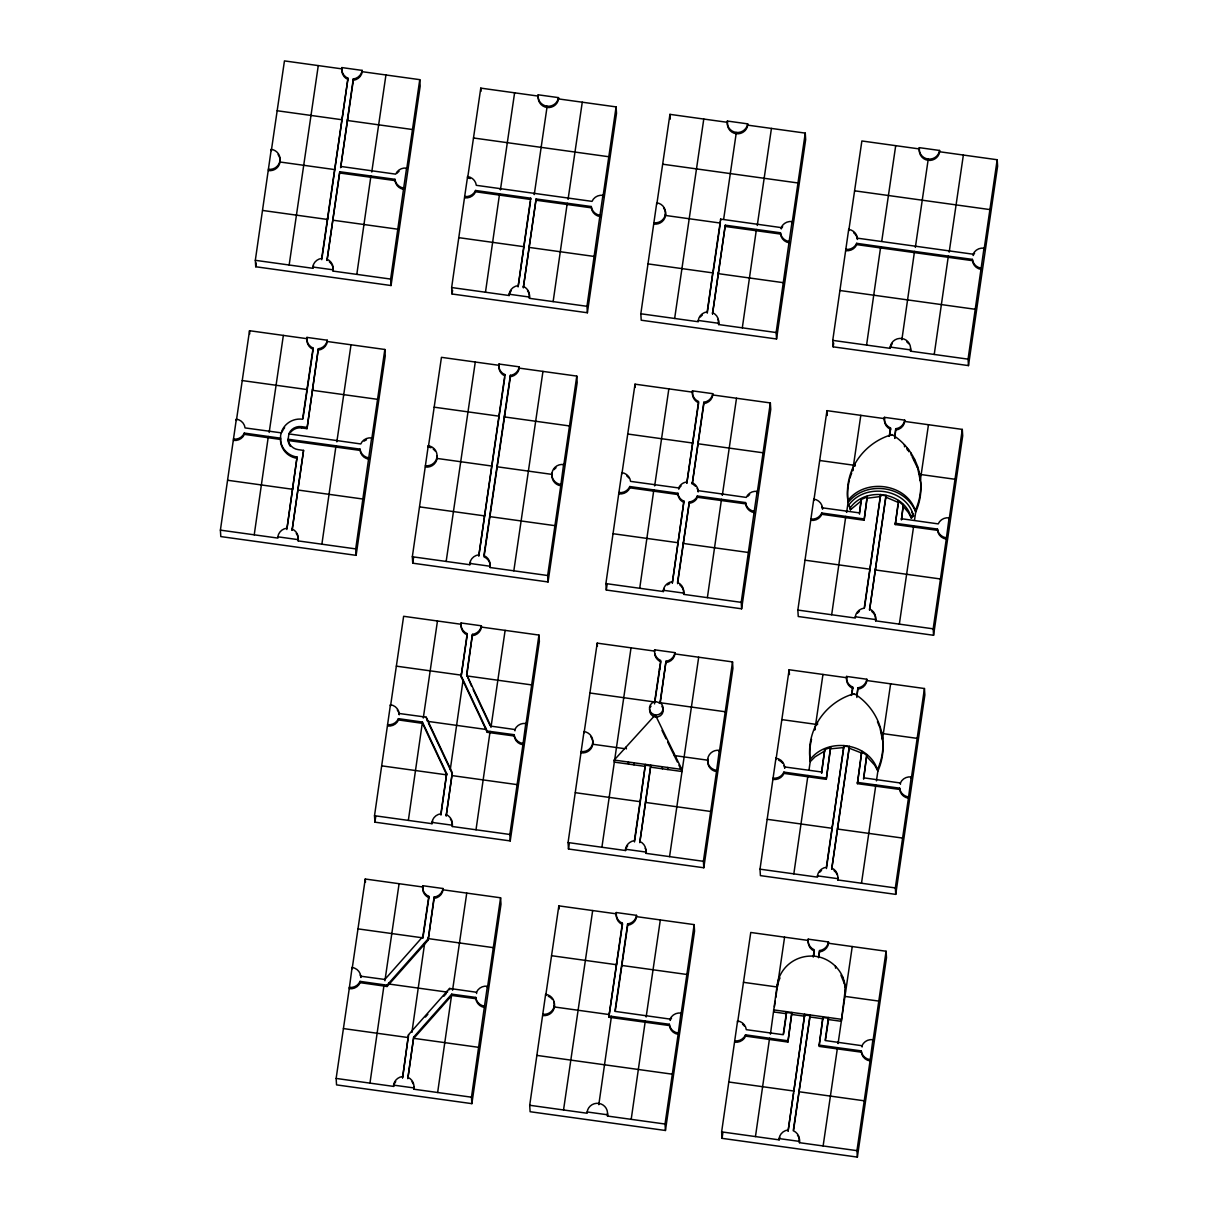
<?xml version="1.0" encoding="UTF-8"?>
<svg xmlns="http://www.w3.org/2000/svg" width="1218" height="1218" viewBox="0 0 1218 1218"><rect width="100%" height="100%" fill="white"/><g stroke="black" fill="none" stroke-linecap="round" stroke-linejoin="round"><path stroke-width="1.5" d="M281.343 432.862L245.062 427.914A10.246 10.064 -3.6 0 0 236.338 419.159L220.397 530.135L220.808 536.575L356.128 555.347L355.717 548.892L368.749 457.861A10.246 10.064 -3.6 0 1 360.026 449.122L288.087 439.226L288.164 440.84A11.83 11.617 -3.6 0 0 290.447 446.412M491.767 464.758L491.844 466.037L437.049 458.44L436.957 457.161A10.246 10.064 -3.6 0 0 428.264 445.773L412.339 556.748L412.735 563.188L548.054 581.96L547.658 575.505L490.138 567.527A10.246 10.064 -3.6 0 0 484.033 556.854L510.433 376.59L511.743 376.438A10.246 10.064 -3.6 0 0 519.264 368.125L519.188 366.831L498.969 364.03L498.893 367.486A10.246 10.064 -3.6 0 0 503.171 374.931L505.013 375.86L504.937 374.565L503.095 373.637A10.246 10.064 -3.6 0 1 498.817 366.207M828.347 1017.472L828.468 1019.542L841.333 1021.323L845.185 989.96L844.972 996.4L878.802 1001.089M814.385 951.121A10.246 10.064 -3.6 0 1 808.265 940.448L808.189 939.154L828.484 941.971A10.246 10.064 -3.6 0 1 819.562 950.558L818.587 957.729L818.542 956.952M818.922 957.226L819.562 950.558M659.029 702.847L659.928 703.365L666.002 661.222A10.246 10.064 -3.6 0 0 674.924 652.635L654.629 649.818L654.705 651.112L597.201 643.134L584.092 732.871L584.016 731.576A10.246 10.064 -3.6 0 1 592.709 742.965L592.785 744.244L624.712 748.674M725.243 711.754L660.278 702.74L666.002 661.222M856.787 696.209L857.929 687.835A10.246 10.064 -3.6 0 0 866.851 679.248L846.556 676.432L846.647 677.726A10.246 10.064 -3.6 0 0 852.752 688.398L851.717 695.067M856.863 697.488L857.929 687.835M895.763 428.736L894.712 438.389L895.763 428.736A10.246 10.064 -3.6 0 0 904.7 420.149L884.405 417.332L884.481 418.627A10.246 10.064 -3.6 0 0 890.602 429.299L889.551 435.968M362.172 70.4A10.246 10.064 -3.6 0 1 353.25 78.987L340.644 167.703L353.327 80.281A10.246 10.064 -3.6 0 0 362.264 71.695L362.172 70.4L341.877 67.584A10.246 10.064 -3.6 0 0 347.998 78.257L321.689 258.414A10.246 10.064 -3.6 0 0 312.752 267.001L312.828 268.295L255.323 260.317L271.264 149.342A10.246 10.064 -3.6 0 1 279.957 160.73L280.033 162.009L334.843 169.607L334.752 168.328M321.765 259.708L347.998 78.257M286.839 529.51L297.07 457.039A19.442 19.092 -3.6 0 1 280.536 440.459M287.098 527.683L297.07 457.039M290.615 432.268A11.83 11.617 -3.6 0 1 301.592 427.929L307.012 428.675L318.324 348.805A10.246 10.064 -3.6 0 0 327.246 340.218L306.951 337.401L307.027 338.695A10.246 10.064 -3.6 0 0 313.148 349.368L302.947 418.703M318.324 348.805L307.012 428.675M408.532 1034.721L402.579 1077.823L408.532 1034.721L449.564 988.437L476.512 992.259A10.246 10.064 -3.6 0 1 487.398 986.23L487.489 987.524L500.583 897.788L443.078 889.81A10.246 10.064 -3.6 0 1 434.141 898.397L428.127 940.205L387.096 986.489L360.132 982.667A10.246 10.064 -3.6 0 1 349.246 988.696L336.138 1078.432L336.549 1084.888L471.868 1103.645L500.994 904.228L500.583 897.788M387.537 724.68A10.246 10.064 -3.6 0 0 398.423 718.65L422.433 722.061L446.671 773.567L440.87 813.807A10.246 10.064 -3.6 0 0 431.948 822.394L432.025 823.688L374.52 815.71L390.445 704.735A10.246 10.064 -3.6 0 1 399.169 713.489L426.148 717.158L452.304 772.745L446.199 815.832L452.304 772.745M440.946 815.101L446.671 773.567M504.754 377.687L478.765 556.124L504.937 374.565M530.515 201.305L518.092 286.93L530.698 198.199L475.553 190.48A10.246 10.064 -3.6 0 1 464.667 196.509L451.65 287.539L452.061 293.995L587.38 312.752L616.506 113.335L616.095 106.895L558.575 98.917A10.246 10.064 -3.6 0 1 546.973 107.473L534.26 194.56L534.184 193.266M428.127 940.205L434.065 897.103A10.246 10.064 -3.6 0 0 443.002 888.516L422.692 885.699L422.783 886.993A10.246 10.064 -3.6 0 0 428.888 897.666L422.935 937.875L357.985 928.877M471.564 686.206L466.646 674.62L472.432 634.38A10.246 10.064 -3.6 0 0 481.369 625.793L461.059 622.977L461.15 624.271A10.246 10.064 -3.6 0 0 467.255 634.943L467.179 633.649A10.246 10.064 -3.6 0 1 461.059 622.977M472.432 634.38L466.722 675.914L531.672 684.912M723.69 218.966L736.144 133.706A10.246 10.064 -3.6 0 0 747.745 125.15L805.265 133.112L792.157 222.848L792.081 221.569A10.246 10.064 -3.6 0 0 781.195 227.599L720.645 219.118L707.171 311.869A10.246 10.064 -3.6 0 0 698.249 320.456L698.325 321.75L640.82 313.772L656.761 202.797A10.246 10.064 -3.6 0 1 665.439 214.185L665.53 215.464L720.34 223.061L713.322 271.081M707.262 313.163L712.972 271.629M650.747 765.132L639.77 842.658L650.793 765.894L645.373 765.148L634.426 840.648A10.246 10.064 -3.6 0 0 625.504 849.235L625.58 850.529L568.075 842.551L584.016 731.576M634.517 841.942L640.044 803.53M683.937 501.116L672.336 582.965L683.937 501.116L682.613 500.537A10.246 10.064 -3.6 0 1 678.045 494.28L677.954 493.29L629.797 486.53A10.246 10.064 -3.6 0 1 618.911 492.559L605.894 583.589L606.305 590.03L741.625 608.802L770.75 409.385L770.339 402.93L712.819 394.967A10.246 10.064 -3.6 0 1 703.897 403.554L692.22 484.109L703.821 402.26A10.246 10.064 -3.6 0 0 712.743 393.673L692.448 390.856L692.524 392.15A10.246 10.064 -3.6 0 0 698.645 402.823L686.8 483.363L698.569 401.529A10.246 10.064 -3.6 0 1 692.448 390.856M615.288 1010.849L627.712 925.238A10.246 10.064 -3.6 0 0 636.633 916.652L694.153 924.614L681.045 1014.35L680.969 1013.071A10.246 10.064 -3.6 0 0 670.083 1019.101L614.938 1011.366L627.62 923.944A10.246 10.064 -3.6 0 0 636.557 915.357L616.262 912.541L616.338 913.835A10.246 10.064 -3.6 0 0 622.459 924.508L608.833 1017.228L669.413 1025.556A10.246 10.064 -3.6 0 0 678.137 1034.295L665.028 1124.031L665.439 1130.487L530.104 1111.714L529.708 1105.274L545.634 994.299A10.246 10.064 -3.6 0 1 554.327 1005.687L554.418 1006.966L609.213 1014.564L609.137 1013.285M793.603 1092.866L788.076 1131.278L804.717 1014.975L810.122 1015.721L793.253 1130.715A10.246 10.064 -3.6 0 1 799.373 1141.388L799.45 1142.682L856.954 1150.645L857.365 1157.1L722.046 1138.343L721.635 1131.887L737.575 1020.912A10.246 10.064 -3.6 0 1 746.299 1029.667L783.189 1034.706L786.447 1012.432L791.852 1013.178L787.909 1042.06L745.629 1036.122A10.246 10.064 -3.6 0 1 734.743 1042.151M849.327 746.223L831.696 869.287L849.372 746.999L846.693 746.39L843.952 746.238L826.367 867.262A10.246 10.064 -3.6 0 0 817.43 875.849L817.522 877.143L760.002 869.165L775.942 758.19A10.246 10.064 -3.6 0 1 784.666 766.944L821.556 771.984L821.648 773.278L824.784 748.75M826.443 868.556L843.907 745.462M885.988 495.193L869.545 610.172L886.034 495.97L883.355 495.361L880.614 495.224L864.201 608.163A10.246 10.064 -3.6 0 0 855.28 616.75L855.356 618.028L797.851 610.066L813.776 499.091A10.246 10.064 -3.6 0 1 822.5 507.845L859.406 512.885L861.37 499.426L867.262 496.914L864.11 520.238L821.83 514.301A10.246 10.064 -3.6 0 1 810.944 520.33M864.552 607.615L880.568 494.447M362.264 71.695L419.768 79.657L420.18 86.113L391.054 285.53L255.734 266.757L256.267 263.073M307.027 338.695L249.523 330.717L236.414 420.454L236.338 419.159M289.153 265.006L318.279 65.589M254.227 534.824L268.325 436.486L244.3 433.075A10.246 10.064 -3.6 0 1 233.43 439.104M269.178 432.451L283.352 335.407M306.951 337.401A10.246 10.064 -3.6 0 0 313.072 348.074L302.597 419.236A19.442 19.092 -3.6 0 0 281.967 430.67L280.597 435.465L280.612 441.738A19.442 19.092 -3.6 0 0 297.162 458.333M339.776 171.738L327.018 260.424L339.776 171.738L394.952 179.305A10.246 10.064 -3.6 0 0 403.676 188.059L390.643 279.074L391.054 285.53M303.571 450.401L292.092 530.241L303.571 450.401L298.151 449.64A11.83 11.617 -3.6 0 1 288.087 439.546L288.955 433.593A11.83 11.617 -3.6 0 1 301.516 426.635L306.921 427.381M356.813 274.385L370.911 176.047M371.764 172.027L385.939 74.968M321.887 544.202L335.985 445.864M351.012 344.785L336.838 441.845L336.762 440.551L288.864 433.912M403.676 188.059L406.584 168.114A10.246 10.064 -3.6 0 0 395.698 174.144L340.553 166.409M419.768 79.657L406.66 169.393L406.584 168.114M368.749 457.861L371.657 437.932A10.246 10.064 -3.6 0 0 360.772 443.961L336.762 440.551M318.4 350.099A10.246 10.064 -3.6 0 0 327.337 341.512L384.842 349.475L371.734 439.211L371.657 437.932M356.128 555.347L385.253 355.93L384.842 349.475M349.246 988.696L352.078 967.457A10.246 10.064 -3.6 0 1 360.802 976.212L384.842 979.47L422.859 936.581L428.812 896.372A10.246 10.064 -3.6 0 1 422.692 885.699M464.667 196.509L467.59 176.564A10.246 10.064 -3.6 0 1 476.314 185.319L592.024 201.366A10.246 10.064 -3.6 0 1 602.91 195.337L602.986 196.631L616.095 106.895M422.783 886.993L365.263 879.015L352.154 968.752L352.078 967.457M430.928 447.767A10.246 10.064 -3.6 0 0 428.355 447.067L441.449 357.331L499.045 365.324L498.969 364.03M470.239 178.559A10.246 10.064 -3.6 0 0 467.666 177.858L480.775 88.122L538.28 96.1A10.246 10.064 -3.6 0 0 546.973 107.473L546.897 106.179A10.246 10.064 -3.6 0 1 538.204 94.806L558.499 97.623L558.575 98.917M472.523 635.674A10.246 10.064 -3.6 0 0 481.445 627.087L538.95 635.065L539.361 641.505L510.235 840.922L374.916 822.165L375.723 816.623M412.735 563.188L413.541 557.661M452.061 293.995L452.594 290.295M369.967 1083.122L384.066 984.783L360.056 981.373A10.246 10.064 -3.6 0 1 349.17 987.402M384.918 980.749L399.093 883.705M408.35 820.399L422.433 722.061M423.285 718.041L437.46 620.982M446.169 561.437L475.279 362.02M485.48 292.229L499.563 193.89M514.605 92.812L500.431 189.856L500.354 188.577M510.235 840.922L509.84 834.467L522.933 744.731A10.246 10.064 -3.6 0 1 514.209 735.992L487.23 732.322L461.074 676.721L467.179 633.649M461.074 676.721L466.996 636.77M490.138 567.527L490.062 566.248A10.246 10.064 -3.6 0 0 483.942 555.575L510.357 375.296L511.651 375.144A10.246 10.064 -3.6 0 0 519.188 366.831M536.103 198.96L523.344 287.646L536.103 198.96L591.263 206.527A10.246 10.064 -3.6 0 0 599.987 215.281L586.969 306.297L587.38 312.752M437.643 1092.5L451.726 994.162L475.766 997.42A10.246 10.064 -3.6 0 0 484.49 1006.175L471.473 1097.19L471.868 1103.645M466.753 893.083L452.578 990.143L452.502 988.849M476.01 829.778L490.093 731.439L487.154 731.044L460.998 675.442M490.961 727.42L505.12 630.376M513.829 570.816L542.954 371.399M553.139 301.607L567.238 203.269M582.265 102.19L568.09 199.25L568.014 197.955M484.49 1006.175L487.398 986.23M522.933 744.731L525.765 723.507A10.246 10.064 -3.6 0 0 514.894 729.536L490.869 726.126L466.646 674.62M560.752 485.769L563.584 464.545A10.246 10.064 -3.6 0 0 551.982 473.102L552.074 474.396A10.246 10.064 -3.6 0 0 560.752 485.769L547.658 575.505M599.987 215.281L602.91 195.337M538.95 635.065L525.856 724.801L525.765 723.507M519.264 368.125L576.784 376.088L563.675 465.824L563.584 464.545M548.054 581.96L577.18 382.543L576.784 376.088M747.745 125.15L747.669 123.855L727.374 121.039A10.246 10.064 -3.6 0 0 736.068 132.412L736.144 133.706A10.246 10.064 -3.6 0 1 727.451 122.333L669.946 114.355L656.837 204.091L656.761 202.797M618.911 492.559L621.835 472.614A10.246 10.064 -3.6 0 1 630.559 481.369L678.731 487.961L679.324 486.667A10.246 10.064 -3.6 0 1 685.704 482.161L686.724 482.069M616.338 913.835L558.834 905.857L545.725 995.593L545.634 994.299M621.911 473.909L635.02 384.172L692.524 392.15M666.079 662.516A10.246 10.064 -3.6 0 0 675 653.929L732.52 661.907L732.916 668.347L703.806 867.764L568.486 849.007L569.293 843.465M606.305 590.03L607.112 584.503M674.65 318.461L703.776 119.044M563.538 1109.963L592.664 910.546M601.905 847.241L631.031 647.824M639.724 588.279L653.822 489.94M668.849 388.862L654.675 485.906L654.599 484.627M608.833 1017.228L622.368 923.214A10.246 10.064 -3.6 0 1 616.262 912.541M654.508 702.619L660.75 660.491A10.246 10.064 -3.6 0 1 654.629 649.818M575.353 792.69L640.303 801.703L645.327 764.371M589.908 692.996L654.873 701.994L660.826 661.785A10.246 10.064 -3.6 0 1 654.675 653.746M725.273 225.193L712.515 313.879L725.273 225.193L780.433 232.76A10.246 10.064 -3.6 0 0 789.157 241.499L776.14 332.529L776.551 338.985L641.216 320.212L640.82 313.772M741.214 602.347L683.709 594.369L683.618 593.09A10.246 10.064 -3.6 0 0 677.512 582.417L689.342 501.877L690.362 501.77A10.246 10.064 -3.6 0 0 696.742 497.264L697.335 495.97L745.523 502.577A10.246 10.064 -3.6 0 0 754.246 511.316L741.214 602.347L741.625 608.802M689.342 501.877L677.589 583.696M742.31 327.84L756.393 229.502M757.261 225.482L771.436 128.423M631.198 1119.342L645.281 1021.004L608.756 1015.934M660.323 919.925L646.149 1016.984L646.058 1015.69M669.565 856.619L698.69 657.202M707.384 597.657L721.482 499.319M736.509 398.24L722.335 495.284L722.259 494.006L698.112 490.656L698.021 489.666A10.246 10.064 -3.6 0 0 693.453 483.409L692.129 482.83M789.157 241.499L792.081 221.569M776.551 338.985L805.661 139.568L805.265 133.112M678.137 1034.295L680.969 1013.071M716.504 771.573L719.336 750.349A10.246 10.064 -3.6 0 0 707.719 758.905L707.81 760.199A10.246 10.064 -3.6 0 0 716.504 771.573L703.395 861.309L703.806 867.764M754.246 511.316L757.154 491.387A10.246 10.064 -3.6 0 0 746.269 497.416L722.259 494.006M732.52 661.907L719.412 751.643L719.336 750.349M770.339 402.93L757.231 492.666L757.154 491.387M665.439 1130.487L694.549 931.07L694.153 924.614M997.192 159.741L997.603 166.181L968.477 365.598L833.158 346.841L832.747 340.385L848.687 229.41A10.246 10.064 -3.6 0 1 857.411 238.165L973.121 254.212A10.246 10.064 -3.6 0 1 984.007 248.183L984.083 249.477L997.192 159.741L939.687 151.763A10.246 10.064 -3.6 0 1 928.07 160.319L915.357 247.406M833.158 346.841L833.691 343.141M846.647 677.726L789.127 669.748L776.018 759.484L775.942 758.19M884.481 418.627L826.961 410.649L813.868 500.385L813.776 499.091M722.046 1138.343L722.853 1132.801M866.577 345.075L880.675 246.736L856.65 243.326A10.246 10.064 -3.6 0 1 845.779 249.355M881.802 240.89L895.702 145.658M770.415 1034.204L777.175 984.951A34.18 33.556 -3.6 0 1 810.655 956.084C828.057 955.521 844.5 970.046 845.079 987.631L844.12 981.251M755.464 1136.577L769.563 1038.238L745.538 1034.828A10.246 10.064 -3.6 0 1 734.667 1040.857M774.45 1006.601L775.227 1001.257M775.744 997.694L784.59 937.16M793.831 873.854L807.93 775.516L783.905 772.105A10.246 10.064 -3.6 0 1 773.034 778.135M809.026 769.852L810.214 761.692A61.509 60.398 -3.6 0 1 811.553 739.265M822.957 674.437L814.842 730.024L814.705 727.968M831.681 614.755L845.764 516.417L821.754 513.006A10.246 10.064 -3.6 0 1 810.868 519.035M860.806 415.338L852.676 470.924L852.554 468.854M821.556 771.984L824.845 749.527L830.661 747.502L826.276 779.337L783.996 773.4A10.246 10.064 -3.6 0 1 773.11 779.429M783.539 1034.143L786.249 1015.584M859.482 514.163L861.309 498.664M787.909 1042.06L791.807 1012.417M826.276 779.337L830.615 746.741M864.11 520.238L867.201 496.137M728.912 1082.026L793.877 1091.039L804.656 1014.198M810.077 1014.944L793.603 1130.167M856.954 1150.645L870.063 1060.908A10.246 10.064 -3.6 0 1 861.339 1052.169L819.029 1046.384L822.987 1017.502L828.392 1018.248L825.134 1040.522L862.009 1045.714A10.246 10.064 -3.6 0 1 872.895 1039.685L872.971 1040.979L886.08 951.243L828.575 943.265A10.246 10.064 -3.6 0 1 819.638 951.852M760.002 869.165L760.413 875.62L895.732 894.377L895.321 887.922L908.43 798.186A10.246 10.064 -3.6 0 1 899.706 789.447L857.396 783.661L861.781 751.826L866.79 755.343L863.592 779.094L866.744 754.566M797.851 610.066L798.247 616.506L933.567 635.278L933.171 628.823L946.279 539.087A10.246 10.064 -3.6 0 1 937.555 530.332L895.245 524.547L898.382 501.237L903.314 505.257L901.427 519.979L903.269 504.48M819.303 1044.542L822.926 1016.725M857.396 783.661L861.735 751.049M895.245 524.547L898.184 504.359M825.5 1039.959L828.468 1019.542M934.236 354.453L948.335 256.115L880.675 246.736M963.362 155.036L949.187 252.096L949.111 250.801M823.124 1145.955L837.299 1048.911L837.223 1047.617L818.953 1045.09M852.25 946.538L838.075 1043.598L837.999 1042.303M861.491 883.233L875.666 786.189L875.59 784.894L857.32 782.367M876.442 780.875L877.874 771.07A61.509 60.398 -3.6 0 0 882.837 741.655L880.112 728.592M890.617 683.831L882.502 739.402L882.365 737.347M899.341 624.134L913.515 527.089L913.424 525.795L895.154 523.268M914.52 520.132L915.723 511.971A61.509 60.398 -3.6 0 0 920.686 482.556L917.961 469.478M928.466 424.717L920.336 480.303L920.214 478.232M968.477 365.598L968.066 359.143L984.007 248.183M870.063 1060.908L872.895 1039.685M908.43 798.186L911.262 776.962A10.246 10.064 -3.6 0 0 900.376 782.991L863.516 777.8M946.279 539.087L949.111 517.863A10.246 10.064 -3.6 0 0 938.225 523.892L901.35 518.701M858.005 689.129A10.246 10.064 -3.6 0 0 866.942 680.542L924.447 688.52L911.338 778.256L911.262 776.962M895.854 430.03A10.246 10.064 -3.6 0 0 904.776 421.443L962.296 429.406L949.187 519.142L949.111 517.863M857.365 1157.1L886.491 957.683L886.08 951.243M895.732 894.377L924.858 694.96L924.447 688.52M933.567 635.278L962.692 435.861L962.296 429.406M413.709 1037.051L407.832 1078.539L413.709 1037.051L451.726 994.162M884.405 417.332A10.246 10.064 -3.6 0 0 890.51 428.005L889.216 436.349L889.17 435.572M851.382 695.448L852.676 687.104A10.246 10.064 -3.6 0 1 846.556 676.432M813.548 956.495L814.111 952.918M697.335 495.97L696.818 498.558A10.246 10.064 -3.6 0 1 690.439 503.064L689.434 503.156M854.914 466.144L855.234 463.388M861.446 500.72L850.453 509.763L848.839 504.983C865.161 482.343 906.74 488.509 913.561 516.006L911.353 518.198L908.567 512.778L903.391 506.536M387.096 986.489L387.004 985.195L428.036 938.911M425.417 1017.06L427.868 1014.29M443.824 996.294L446.275 993.523M645.464 766.442L614.329 762.118L614.207 760.062L655.314 714.89L681.867 769.441L681.989 771.512L650.869 767.188M850.453 509.763L850.331 507.693C865.831 486.104 905.004 492.011 911.353 518.198M849.388 480.166A61.509 60.398 -3.6 0 0 848.063 502.577L847.926 500.522C865.496 477.426 907.821 483.637 915.723 511.971C905.111 485.358 865.587 480.105 848.063 502.577L846.632 512.382L846.54 511.103M824.921 750.821L814.979 756.88L810.214 761.692L810.092 759.621C827.646 736.525 869.987 742.736 877.874 771.07L874.676 765.163L866.866 756.637M911.231 516.143L913.439 513.95M915.586 509.9A61.509 60.398 -3.6 0 0 920.549 480.486C918.935 461.805 908.049 444.372 892.078 434.582C873.93 439.652 858.523 453.37 851.58 470.924A61.509 60.398 -3.6 0 0 847.926 500.522M877.752 769A61.509 60.398 -3.6 0 0 882.715 739.585C881.101 720.904 870.2 703.471 854.229 693.681C836.081 698.767 820.673 712.484 813.746 730.024A61.509 60.398 -3.6 0 0 810.092 759.621M867.338 498.208L880.705 496.502M830.737 748.796L844.044 747.532M403.752 189.338A10.246 10.064 -3.6 0 1 395.028 180.599L339.868 173.017M600.078 216.56A10.246 10.064 -3.6 0 1 591.354 207.821L536.194 200.239M948.335 256.115L972.375 259.373A10.246 10.064 -3.6 0 0 981.099 268.127M789.249 242.793A10.246 10.064 -3.6 0 1 780.525 234.054L725.365 226.472M981.175 269.406A10.246 10.064 -3.6 0 1 972.451 260.667L856.741 244.62A10.246 10.064 -3.6 0 1 845.855 250.649M368.826 459.156A10.246 10.064 -3.6 0 1 360.102 450.401L288.164 440.52M913.424 525.795L937.464 529.054A10.246 10.064 -3.6 0 0 946.188 537.793M754.323 512.611A10.246 10.064 -3.6 0 1 745.599 503.856L697.427 497.264M490.093 731.439L514.133 734.698A10.246 10.064 -3.6 0 0 522.857 743.452M875.59 784.894L899.63 788.153A10.246 10.064 -3.6 0 0 908.354 796.907M645.281 1021.004L669.321 1024.262A10.246 10.064 -3.6 0 0 678.045 1033.016M484.566 1007.453A10.246 10.064 -3.6 0 1 475.842 998.714L451.802 995.456L413.785 1038.33L478.75 1047.343M837.223 1047.617L861.263 1050.875A10.246 10.064 -3.6 0 0 869.987 1059.63M919.301 147.652A10.246 10.064 -3.6 0 0 927.994 159.025L928.07 160.319A10.246 10.064 -3.6 0 1 919.377 148.946L919.301 147.652L939.596 150.469L939.687 151.763M348.074 79.551A10.246 10.064 -3.6 0 1 341.953 68.878L284.449 60.9L271.34 150.636L271.264 149.342M919.377 148.946L861.872 140.968L848.763 230.704L848.687 229.41M277.171 110.747L342.121 119.76L342.045 118.466M412.491 129.519L347.526 120.506L347.45 119.227M473.498 137.984L608.817 156.741M662.653 164.202L797.988 182.974M854.594 190.815L989.914 209.587M262.601 210.455L327.566 219.468L327.475 218.174M397.921 229.228L332.971 220.214L332.895 218.936M458.927 237.677L523.877 246.691L523.801 245.397M594.247 256.45L529.297 247.437L529.221 246.158M648.098 263.91L713.048 272.923M783.418 282.683L718.468 273.669L718.392 272.375M840.024 290.523L975.359 309.296M312.752 267.001L333.047 269.817L333.138 271.096L390.643 279.074M451.65 287.539L509.154 295.517L509.078 294.223L529.373 297.04L529.465 298.334L586.969 306.297M698.249 320.456L718.544 323.272L718.62 324.551L776.14 332.529M832.747 340.385L890.267 348.363L890.175 347.069L910.485 349.886L910.562 351.18L968.066 359.143M819.684 460.495L855.371 465.443M955.003 479.268L919.331 474.32L919.209 472.249M242.245 380.564L307.195 389.577L307.119 388.283M377.565 399.337L312.615 390.323L312.524 389.029M434.171 407.177L499.136 416.191L499.045 414.896M569.491 425.95L504.541 416.937L504.465 415.658M627.742 434.019L692.692 443.032L692.616 441.738M763.062 452.791L698.097 443.778L698.021 442.484M552.074 474.396L497.264 466.799L497.172 465.504M268.325 436.486L280.566 438.175L280.642 439.47L244.392 434.369A10.246 10.064 -3.6 0 1 233.506 440.398M845.764 516.417L864.034 518.944M684.014 502.41L682.704 501.816A10.246 10.064 -3.6 0 1 678.137 495.574L678.03 494.569L629.873 487.824A10.246 10.064 -3.6 0 1 619.003 493.853M227.675 480.273L292.64 489.286L292.548 487.992M363.01 499.045L298.045 490.032L297.968 488.738M419.616 506.886L484.566 515.899L484.49 514.605M554.936 525.658L489.986 516.645L489.895 515.351M613.172 533.728L678.121 542.741L678.045 541.447M748.491 552.5L683.542 543.487L683.465 542.193M805.128 560.204L870.078 569.217L870.002 567.923M940.448 578.976L875.498 569.963L875.407 568.669M855.28 616.75L875.575 619.566L875.651 620.845L933.171 628.823M220.397 530.135L277.917 538.097L277.826 536.818L298.136 539.635L298.212 540.914L355.717 548.892M412.339 556.748L469.844 564.726L469.767 563.432L490.062 566.248M605.894 583.589L663.399 591.552L663.323 590.273L683.618 593.09M461.15 624.271L403.63 616.293L390.536 706.029L390.445 704.735M396.352 666.155L461.302 675.153L461.226 673.859M781.849 719.61L817.522 724.558L817.4 722.487M917.169 738.367L881.497 733.419L881.36 731.363M426.148 717.158L427.594 721.345L485.875 729.43L485.784 728.136M674.102 753.485L674.224 755.541L707.81 760.199M807.93 775.516L826.2 778.043M614.207 760.062L681.867 769.441M381.797 765.863L446.747 774.861L422.509 723.355L398.499 719.945A10.246 10.064 -3.6 0 1 387.613 725.974M517.117 784.62L452.167 775.607L452.076 774.328M710.673 811.462L645.723 802.449L645.647 801.17M767.279 819.318L832.244 828.316L832.153 827.022M902.614 838.075L837.649 829.062L837.573 827.783M431.948 822.394L452.243 825.21L452.32 826.504L509.84 834.467M625.504 849.235L645.799 852.052L645.89 853.346L703.395 861.309M817.43 875.849L837.74 878.665L837.817 879.959L895.321 887.922M808.265 940.448L750.76 932.47L737.651 1022.206L737.575 1020.912M493.305 947.634L428.355 938.621L428.279 937.342M551.541 955.704L616.506 964.717L616.415 963.423M686.876 974.476L621.911 965.463L621.835 964.184M743.482 982.332L777.312 987.022A34.18 33.556 -3.6 0 1 780.022 977.902M773.537 1009.874L841.196 1019.268M773.674 1011.945L786.524 1013.726L786.402 1011.656M791.944 1014.472L804.793 1016.254M810.214 1017.015L823.063 1018.796M384.066 984.783L387.004 985.195M769.563 1038.238L787.833 1040.766M343.43 1028.571L408.38 1037.584L408.304 1036.29M536.986 1055.412L672.306 1074.185M864.247 1100.798L799.282 1091.785L799.206 1090.506M336.138 1078.432L393.658 1086.41L393.581 1085.116L413.876 1087.933L413.953 1089.227L471.473 1097.19M529.708 1105.274L587.213 1113.252L587.137 1111.958L607.432 1114.774L607.508 1116.053L665.028 1124.031M721.635 1131.887L779.155 1139.865L779.063 1138.571L799.373 1141.388M464.758 197.803A10.246 10.064 -3.6 0 0 475.629 191.774L530.774 199.493L530.698 198.199M849.448 748.278L861.857 753.12M886.11 497.264L898.458 502.516L898.336 500.461M912.054 456.613L917.504 467.864L917.367 465.809M848.839 504.983L850.331 507.693M840.938 975.192L844.257 983.322M661.983 730.374L666.063 738.763M667.692 742.127L673.402 753.866M674.224 755.541L677.33 761.935M678.883 765.117L681.989 771.512M473.178 689.647L490.138 725.7M428.416 723.066L452.396 774.039M911.932 512.321L913.561 516.006M877.447 721.772L879.655 726.979M973.121 254.212L973.212 255.506A10.246 10.064 -3.6 0 1 974.567 253.237M972.375 259.373L972.451 260.667M937.464 529.054L937.555 530.332M914.505 251.426L901.868 339.792L901.792 338.497A10.246 10.064 -3.6 0 0 890.175 347.069M914.413 458.866L914.535 460.937M911.094 453.111L911.216 455.167M908.521 449.594L908.643 451.665M907.364 448.026L907.501 450.097L907.151 447.722M904.7 420.149L904.776 421.443M904.426 444.768L904.563 446.839M892.078 434.582L892.124 435.359M890.51 428.005L890.602 429.299M900.376 782.991L900.467 784.285M899.63 788.153L899.706 789.447M857.411 238.165L857.487 239.459A10.246 10.064 -3.6 0 0 853.651 232.745M856.65 243.326L856.741 244.62M866.851 679.248L866.942 680.542M854.229 693.681L854.275 694.458M852.676 687.104L852.752 688.398M826.961 410.649L827.266 415.49M862.009 1045.714L862.1 1047.008M861.263 1050.875L861.339 1052.169M822.5 507.845L822.592 509.139A10.246 10.064 -3.6 0 0 821.922 506.581M821.754 513.006L821.83 514.301M844.835 994.33L844.972 996.4M842.734 977.095L842.871 979.15M835.457 966.133L835.578 968.188M828.484 941.971L828.575 943.265M781.195 227.599L781.271 228.893A10.246 10.064 -3.6 0 1 782.641 226.624M780.433 232.76L780.525 234.054M813.137 956.221L813.182 956.998L814.309 949.827A10.246 10.064 -3.6 0 1 808.189 939.154M789.127 669.748L789.431 674.589M784.666 766.944L784.742 768.238A10.246 10.064 -3.6 0 0 784.087 765.696M783.905 772.105L783.996 773.4M793.786 1089.745L793.877 1091.039M727.374 121.039L727.451 122.333M777.175 984.951L777.312 987.022M745.523 502.577L745.599 503.856M720.645 219.118L720.721 220.412M720.249 221.783L720.34 223.061M712.743 393.673L712.819 394.967M745.538 1034.828L745.629 1036.122M703.821 402.26L703.897 403.554M698.112 490.656L698.203 491.95L698.097 490.945A10.246 10.064 -3.6 0 0 697.153 488.494M669.946 114.355L670.25 119.197M678.731 487.961L678.807 489.255M677.954 493.29L678.03 494.569M674.924 652.635L675 653.929M664.906 669.23L664.998 670.509M667.662 767.477L667.784 769.532M659.501 668.469L659.577 669.763M660.202 701.461L660.278 702.74M659.867 702.588L659.928 703.365M662.242 766.716L662.379 768.786M635.02 384.172L635.217 387.4M654.782 700.7L654.873 701.994M654.462 701.842L654.584 703.913M655.314 714.89L655.451 716.96M670.083 1019.101L670.159 1020.395A10.246 10.064 -3.6 0 1 671.529 1018.126M669.321 1024.262L669.413 1025.556M629.797 486.53L629.873 487.824M640.226 800.409L640.303 801.703M633.832 762.773L633.954 764.843M628.412 762.026L628.549 764.097M626.235 746.847L626.372 748.903M636.557 915.357L636.633 916.652M591.263 206.527L591.354 207.821M627.62 923.944L627.712 925.238M622.368 923.214L622.459 924.508M597.201 643.134L597.399 646.362M611.451 1016.314L598.814 1104.68L598.738 1103.386A10.246 10.064 -3.6 0 0 587.137 1111.958M538.204 94.806L538.28 96.1M568.075 842.551L568.486 849.007M558.834 905.857L559.032 909.085M510.357 375.296L510.433 376.59M480.775 88.122L480.973 91.35M514.894 729.536L514.97 730.83M514.133 734.698L514.209 735.992M475.553 190.48L475.629 191.774M467.59 176.564L467.666 177.858M481.369 625.793L481.445 627.087M487.154 731.044L487.23 732.322M463.099 679.918L450.279 769.563L450.203 768.269M476.512 992.259L476.603 993.553M475.766 997.42L475.842 998.714M428.264 445.773L428.355 447.067M449.564 988.437L449.64 989.732M443.002 888.516L443.078 889.81M447.417 990.858L447.493 992.152L389.227 984.068L389.151 982.774M394.952 179.305L395.028 180.599M427.518 720.051L427.594 721.345M434.065 897.103L434.141 898.397M428.812 896.372L428.888 897.666M424.732 942.641L411.912 1032.285L411.836 1030.991M422.859 936.581L422.935 937.875M399.169 713.489L399.26 714.783A10.246 10.064 -3.6 0 0 397.281 709.942M398.423 718.65L398.499 719.945M353.25 78.987L353.327 80.281M341.877 67.584L341.953 68.878M360.026 449.122L360.102 450.401M374.52 815.71L374.916 822.165M365.263 879.015L365.476 882.243M327.246 340.218L327.337 341.512M360.802 976.212L360.878 977.506A10.246 10.064 -3.6 0 0 360.224 974.963M360.056 981.373L360.132 982.667M313.072 348.074L313.148 349.368M301.516 426.635L301.592 427.929M255.323 260.317L255.734 266.757M249.523 330.717L249.72 333.945M244.3 433.075L244.392 434.369M844.942 985.575L845.322 992.015M742.538 1024.247A10.246 10.064 -3.6 0 1 744.411 1026.119M779.155 1139.865A10.246 10.064 -3.6 0 1 779.87 1137.323M797.501 1135.206A10.246 10.064 -3.6 0 1 799.45 1142.682M779.063 1138.571A10.246 10.064 -3.6 0 1 788 1129.984M819.607 872.347A10.246 10.064 -3.6 0 1 821.526 870.505M833.995 870.611A10.246 10.064 -3.6 0 1 837.177 874.783M837.847 877.325A10.246 10.064 -3.6 0 1 837.817 879.959M778.606 760.184A10.246 10.064 -3.6 0 1 782.778 763.397M831.62 867.992A10.246 10.064 -3.6 0 1 837.74 878.665M553.779 1001.79A10.246 10.064 -3.6 0 1 542.817 1015.538M548.298 996.294A10.246 10.064 -3.6 0 1 552.47 999.506M590.837 736.783A10.246 10.064 -3.6 0 1 581.184 752.815M592.709 742.965A10.246 10.064 -3.6 0 1 581.093 751.521M554.327 1005.687A10.246 10.064 -3.6 0 1 542.726 1014.244M625.58 850.529A10.246 10.064 -3.6 0 1 627.666 845.734M645.251 848.17A10.246 10.064 -3.6 0 1 645.89 853.346M639.694 841.379A10.246 10.064 -3.6 0 1 645.799 852.052M716.412 770.294A10.246 10.064 -3.6 0 1 707.719 758.905M393.658 1086.41A10.246 10.064 -3.6 0 1 395.743 1081.614M412.004 1081.751A10.246 10.064 -3.6 0 1 413.328 1084.05M413.983 1086.593A10.246 10.064 -3.6 0 1 413.953 1089.227M393.581 1085.116A10.246 10.064 -3.6 0 1 402.503 1076.529M407.756 1077.26A10.246 10.064 -3.6 0 1 413.876 1087.933M626.783 475.949A10.246 10.064 -3.6 0 1 628.655 477.821M679.416 487.961A10.246 10.064 -3.6 0 1 681.106 485.921M693.529 484.703A10.246 10.064 -3.6 0 1 695.6 486.363M663.399 591.552A10.246 10.064 -3.6 0 1 664.13 589.025M667.403 584.914A10.246 10.064 -3.6 0 1 669.748 583.635M679.888 585.036A10.246 10.064 -3.6 0 1 683.709 594.369M747.715 496.442A10.246 10.064 -3.6 0 1 749.633 494.599M364.136 441.144A10.246 10.064 -3.6 0 1 366.466 439.85M469.844 564.726A10.246 10.064 -3.6 0 1 470.574 562.183M437.079 455.821A10.246 10.064 -3.6 0 1 425.432 467.012M433.227 449.107A10.246 10.064 -3.6 0 1 435.1 450.98M436.957 457.161A10.246 10.064 -3.6 0 1 425.356 465.718M296.263 533.454A10.246 10.064 -3.6 0 1 298.212 540.914M469.767 563.432A10.246 10.064 -3.6 0 1 478.689 554.845M663.323 590.273A10.246 10.064 -3.6 0 1 672.26 581.686M277.826 536.818A10.246 10.064 -3.6 0 1 286.763 528.231M292.016 528.962A10.246 10.064 -3.6 0 1 298.136 539.635M278.085 154.549A10.246 10.064 -3.6 0 1 268.432 170.581M279.957 160.73A10.246 10.064 -3.6 0 1 268.341 169.287M939.596 150.469A10.246 10.064 -3.6 0 1 927.994 159.025M700.411 316.954A10.246 10.064 -3.6 0 1 702.329 315.112M717.996 319.39A10.246 10.064 -3.6 0 1 718.62 324.551M712.423 312.6A10.246 10.064 -3.6 0 1 718.544 323.272M312.828 268.295A10.246 10.064 -3.6 0 1 313.559 265.752M329.317 261.763A10.246 10.064 -3.6 0 1 333.138 271.096M326.942 259.145A10.246 10.064 -3.6 0 1 333.047 269.817M397.144 173.169A10.246 10.064 -3.6 0 1 399.062 171.327M747.669 123.855A10.246 10.064 -3.6 0 1 736.068 132.412M663.582 208.004A10.246 10.064 -3.6 0 1 653.929 224.036M665.439 214.185A10.246 10.064 -3.6 0 1 653.838 222.742M890.267 348.363A10.246 10.064 -3.6 0 1 892.352 343.567M906.74 341.832A10.246 10.064 -3.6 0 1 908.613 343.704M910.592 348.546A10.246 10.064 -3.6 0 1 910.562 351.18M901.792 338.497A10.246 10.064 -3.6 0 1 910.485 349.886M607.538 1113.435A10.246 10.064 -3.6 0 1 607.508 1116.053M598.738 1103.386A10.246 10.064 -3.6 0 1 607.432 1114.774M857.442 613.233A10.246 10.064 -3.6 0 1 859.36 611.39M871.844 611.512A10.246 10.064 -3.6 0 1 875.651 620.845M869.454 608.893A10.246 10.064 -3.6 0 1 875.575 619.566M849.89 478.339A61.509 60.398 -3.6 0 1 851.717 472.995M432.025 823.688A10.246 10.064 -3.6 0 1 432.74 821.145M450.386 819.044A10.246 10.064 -3.6 0 1 452.32 826.504M446.123 814.538A10.246 10.064 -3.6 0 1 452.243 825.21M554.16 469.6A10.246 10.064 -3.6 0 1 556.063 467.758M509.154 295.517A10.246 10.064 -3.6 0 1 511.24 290.721M527.516 290.858A10.246 10.064 -3.6 0 1 529.465 298.334M558.499 97.623A10.246 10.064 -3.6 0 1 546.897 106.179M509.078 294.223A10.246 10.064 -3.6 0 1 518 285.636M523.268 286.367A10.246 10.064 -3.6 0 1 529.373 297.04M282.043 431.964A19.442 19.092 -3.6 0 1 284.631 427.67M560.676 484.475A10.246 10.064 -3.6 0 1 551.982 473.102M661.892 706.273A6.836 6.714 -3.6 0 1 658.116 716.808A6.836 6.714 -3.6 0 1 649.651 709.378M650.138 707.688A6.836 6.714 -3.6 0 1 651.036 706.181M655.467 701.583L653.746 702.025A6.836 6.714 -3.6 0 0 650.473 711.799A6.836 6.714 -3.6 0 0 660.841 713.246A6.836 6.714 -3.6 0 0 660.506 702.969L655.467 701.583"/></g></svg>
